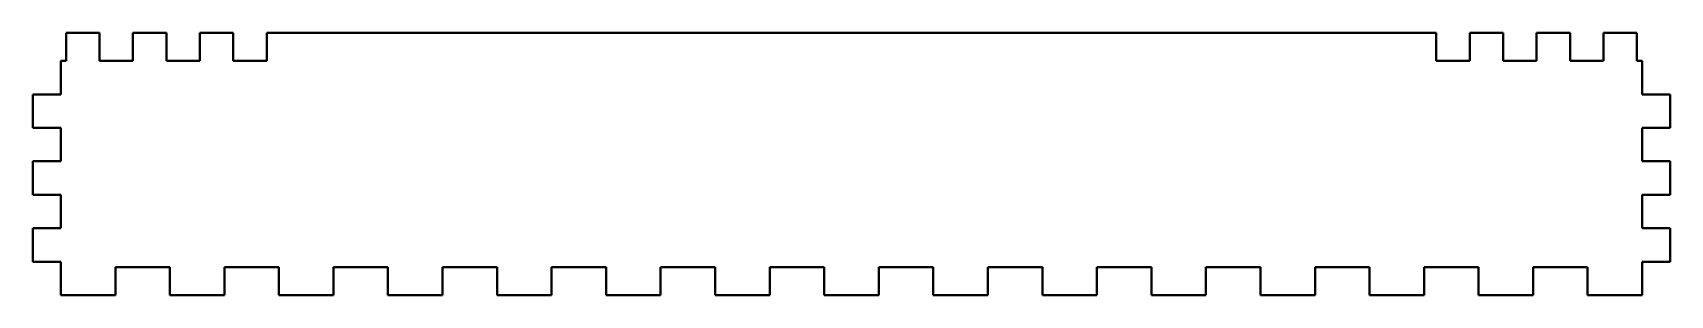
# Model space of a CAD drawing. Header units: inches. Extents: x -3.44 to 3.44, y -0.12 to 0.98.
import ezdxf

# ---------------------------------------------------------------- set-up
doc = ezdxf.new("R2010")
doc.units = ezdxf.units.IN
doc.header["$MEASUREMENT"] = 0
doc.layers.add('Visible', color=7, linetype='Continuous', lineweight=40)

msp = doc.modelspace()

# ---------------------------------------------------------------- linework, layer by layer
at = {"layer": 'Visible'}
for p, q in [((-3.1637, 0.9843), (-3.3043, 0.9843)), ((-3.3043, 0.8661), (-3.3043, 0.9843)), ((-3.1637, 0.8661), (-3.1637, 0.9843)), ((-2.8825, 0.9843), (-3.0231, 0.9843)), ((-3.0231, 0.8661), (-3.0231, 0.9843)), ((-2.8825, 0.8661), (-2.8825, 0.9843)), ((-2.6012, 0.9843), (-2.7418, 0.9843)), ((-2.7418, 0.8661), (-2.7418, 0.9843)), ((-2.6012, 0.8661), (-2.6012, 0.9843)), ((2.4606, 0.9843), (-2.4606, 0.9843)), ((-2.4606, 0.8661), (-2.4606, 0.9843)), ((2.4606, 0.8661), (2.4606, 0.9843)), ((2.7418, 0.9843), (2.6012, 0.9843)), ((2.6012, 0.8661), (2.6012, 0.9843)), ((2.7418, 0.8661), (2.7418, 0.9843)), ((3.0231, 0.9843), (2.8825, 0.9843)), ((2.8825, 0.8661), (2.8825, 0.9843)), ((3.0231, 0.8661), (3.0231, 0.9843)), ((3.3043, 0.9843), (3.1637, 0.9843)), ((3.1637, 0.8661), (3.1637, 0.9843)), ((3.3043, 0.8661), (3.3043, 0.9843)), ((-3.3268, 0.8661), (-3.3043, 0.8661)), ((-3.3268, 0.7255), (-3.3268, 0.8661)), ((-3.1637, 0.8661), (-3.0231, 0.8661)), ((-2.8825, 0.8661), (-2.7418, 0.8661)), ((-2.6012, 0.8661), (-2.4606, 0.8661)), ((2.4606, 0.8661), (2.6012, 0.8661)), ((2.7418, 0.8661), (2.8825, 0.8661)), ((3.0231, 0.8661), (3.1637, 0.8661)), ((3.3043, 0.8661), (3.3268, 0.8661)), ((3.3268, 0.8661), (3.3268, 0.7255)), ((-3.3268, 0.7255), (-3.4449, 0.7255)), ((-3.4449, 0.5849), (-3.4449, 0.7255)), ((3.3268, 0.7255), (3.4449, 0.7255)), ((3.4449, 0.5849), (3.4449, 0.7255)), ((-3.3268, 0.5849), (-3.4449, 0.5849)), ((-3.3268, 0.4443), (-3.3268, 0.5849)), ((3.3268, 0.5849), (3.3268, 0.4443)), ((3.3268, 0.5849), (3.4449, 0.5849)), ((-3.3268, 0.4443), (-3.4449, 0.4443)), ((-3.4449, 0.3037), (-3.4449, 0.4443)), ((3.3268, 0.4443), (3.4449, 0.4443)), ((3.4449, 0.3037), (3.4449, 0.4443)), ((-3.3268, 0.3037), (-3.4449, 0.3037)), ((-3.3268, 0.1631), (-3.3268, 0.3037)), ((3.3268, 0.3037), (3.3268, 0.1631)), ((3.3268, 0.3037), (3.4449, 0.3037)), ((-3.3268, 0.1631), (-3.4449, 0.1631)), ((-3.4449, 0.0225), (-3.4449, 0.1631)), ((3.3268, 0.1631), (3.4449, 0.1631)), ((3.4449, 0.0225), (3.4449, 0.1631)), ((-3.3268, 0.0225), (-3.4449, 0.0225)), ((-3.3268, -0.1181), (-3.3268, 0.0225)), ((-3.0973, 0), (-3.0973, -0.1181)), ((-2.8679, 0), (-3.0973, 0)), ((-2.8679, 0), (-2.8679, -0.1181)), ((-2.6385, 0), (-2.6385, -0.1181)), ((-2.409, 0), (-2.6385, 0)), ((-2.409, 0), (-2.409, -0.1181)), ((-2.1796, 0), (-2.1796, -0.1181)), ((-1.9502, 0), (-2.1796, 0)), ((-1.9502, 0), (-1.9502, -0.1181)), ((-1.7207, 0), (-1.7207, -0.1181)), ((-1.4913, 0), (-1.7207, 0)), ((-1.4913, 0), (-1.4913, -0.1181)), ((-1.2619, 0), (-1.2619, -0.1181)), ((-1.0324, 0), (-1.2619, 0)), ((-1.0324, 0), (-1.0324, -0.1181)), ((-0.803, 0), (-0.803, -0.1181)), ((-0.5736, 0), (-0.803, 0)), ((-0.5736, 0), (-0.5736, -0.1181)), ((-0.3441, 0), (-0.3441, -0.1181)), ((-0.1147, 0), (-0.3441, 0)), ((-0.1147, 0), (-0.1147, -0.1181)), ((0.1147, 0), (0.1147, -0.1181)), ((0.3441, 0), (0.1147, 0)), ((0.3441, 0), (0.3441, -0.1181)), ((0.5736, 0), (0.5736, -0.1181)), ((0.803, 0), (0.5736, 0)), ((0.803, 0), (0.803, -0.1181)), ((1.0324, 0), (1.0324, -0.1181)), ((1.2619, 0), (1.0324, 0)), ((1.2619, 0), (1.2619, -0.1181)), ((1.4913, 0), (1.4913, -0.1181)), ((1.7207, 0), (1.4913, 0)), ((1.7207, 0), (1.7207, -0.1181)), ((1.9502, 0), (1.9502, -0.1181)), ((2.1796, 0), (1.9502, 0)), ((2.1796, 0), (2.1796, -0.1181)), ((2.6385, 0), (2.409, 0)), ((2.409, 0), (2.409, -0.1181)), ((2.6385, 0), (2.6385, -0.1181)), ((2.8679, 0), (2.8679, -0.1181)), ((3.0973, 0), (2.8679, 0)), ((3.0973, 0), (3.0973, -0.1181)), ((3.3268, 0.0225), (3.3268, -0.1181)), ((3.3268, 0.0225), (3.4449, 0.0225)), ((-3.0973, -0.1181), (-3.3268, -0.1181)), ((-2.6385, -0.1181), (-2.8679, -0.1181)), ((-2.1796, -0.1181), (-2.409, -0.1181)), ((-1.7207, -0.1181), (-1.9502, -0.1181)), ((-1.2619, -0.1181), (-1.4913, -0.1181)), ((-0.803, -0.1181), (-1.0324, -0.1181)), ((-0.3441, -0.1181), (-0.5736, -0.1181)), ((0.1147, -0.1181), (-0.1147, -0.1181)), ((0.5736, -0.1181), (0.3441, -0.1181)), ((1.0324, -0.1181), (0.803, -0.1181)), ((1.4913, -0.1181), (1.2619, -0.1181)), ((1.9502, -0.1181), (1.7207, -0.1181)), ((2.409, -0.1181), (2.1796, -0.1181)), ((2.8679, -0.1181), (2.6385, -0.1181)), ((3.3268, -0.1181), (3.0973, -0.1181))]:
    msp.add_line(p, q, dxfattribs=at)

doc.saveas('drawing.dxf')
